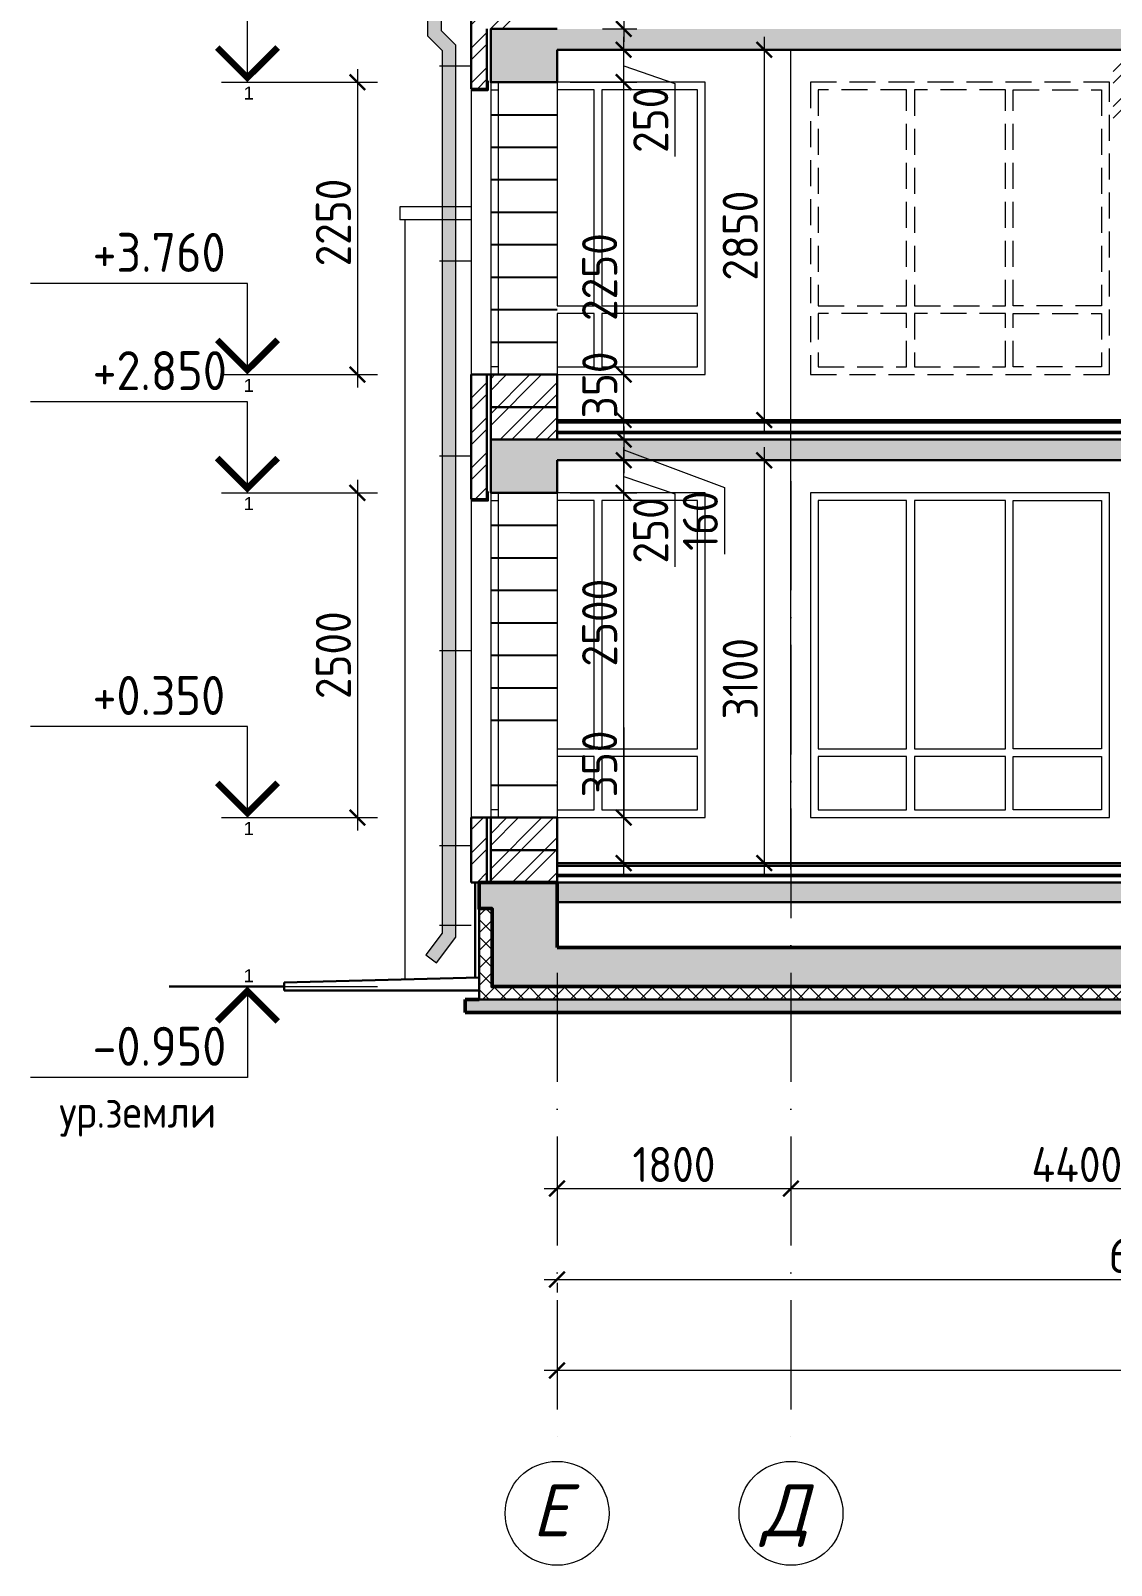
# Model space of a CAD drawing. Header units: millimetres. Extents: x 854812 to 1164625, y 589925 to 823301.
# Drawn here: x 883455 to 891770, y 751241 to 763052 of the extents above; entities that cross this region are included whole.
import ezdxf
from ezdxf.enums import TextEntityAlignment as Align

# ---------------------------------------------------------------- set-up
doc = ezdxf.new("R2010")
doc.units = ezdxf.units.MM
for name, pattern in [('1', [0]), ('ACAD_ISO10W100', [18, 12, -3, 0, -3]), ('JIS_08_15', [17.25, 15, -0.75, 0.75, -0.75]), ('НЕВИДИМАЯX2', [0.75, 0.5, -0.25])]:
    doc.linetypes.add(name, pattern=pattern)
doc.layers.get('Defpoints').update_dxf_attribs({"color": 40})
for name, color, linetype, lineweight in [('АР_Текст_отметки высот', 95, 'Continuous', 9), ('окна', 132, 'Continuous', 18), ('оси', 50, 'JIS_08_15', 9), ('перекрытия', 36, 'Continuous', 30), ('пол', 11, '1', 30), ('размеры', 215, 'Continuous', 13), ('стены', 172, 'Continuous', 30), ('текст', 7, 'Continuous', 13), ('ФАСАД', 7, 'Continuous', 13), ('фундаменты', 52, 'Continuous', 50), ('ШТРИХ', 142, 'Continuous', 13)]:
    doc.layers.add(name, color=color, linetype=linetype, lineweight=lineweight)
doc.styles.add('GOST 2.304', font='isocpeur.ttf', dxfattribs={"width": 0.9})
doc.styles.add('Isocpeur', font='isocpeui.ttf')
doc.styles.get("Standard").update_dxf_attribs({"font": 'arial.ttf'})
doc.dimstyles.new('1', dxfattribs={"dimscale": 100, "dimtxt": 2.7, "dimasz": 1.2, "dimexe": 1, "dimexo": 1, "dimgap": 0.5, "dimtad": 1, "dimdec": 0, "dimzin": 0, "dimdsep": 46, "dimtxsty": 'GOST 2.304', "dimblk": 'ARCHTICK', "dimcen": 0.09, "dimdle": 1, "dimclrd": 256, "dimclre": 256, "dimclrt": 7, "dimadec": 0, "dimazin": 0, "dimtfac": 1, "dimtdec": 0, "dimtmove": 1, "dimatfit": 3, "dimldrblk": 'ARCHTICK', "dimfxl": 100, "dimtolj": 1, "dimtzin": 0, "dimlwd": 5, "dimlwe": 5, "dimarcsym": 1})

# ---------------------------------------------------------------- blocks, each defined once
blk = doc.blocks.new('_ArchTick')
at = {"color": 0, "linetype": 'ByBlock', "const_width": 0.15}
blk.add_lwpolyline([(-0.5, -0.5), (0.5, 0.5)], dxfattribs=at)
blk = doc.blocks.new('*D363')
at = {"layer": 'Defpoints', "color": 0, "ltscale": 0.1}
for p in [(887505, 754229), (889305, 754229), (889305, 754141)]:
    blk.add_point(p, dxfattribs=at)
at = {"layer": 'размеры', "lineweight": 5, "ltscale": 0.1}
for p, q in [((887405, 754141), (889405, 754141)), ((887505, 754129), (887505, 754041)), ((889305, 754129), (889305, 754041))]:
    blk.add_line(p, q, dxfattribs=at)
at = {"layer": 'размеры', "lineweight": 5, "ltscale": 0.1, "xscale": 120, "yscale": 120, "zscale": 120, "rotation": 180}
blk.add_blockref('_ArchTick', (887505, 754141), dxfattribs=at)
at = {"layer": 'размеры', "lineweight": 5, "ltscale": 0.1, "xscale": 120, "yscale": 120, "zscale": 120}
blk.add_blockref('_ArchTick', (889305, 754141), dxfattribs=at)
at = {"layer": 'размеры', "color": 7, "ltscale": 0.1, "insert": (888405, 754326), "char_height": 270, "attachment_point": 5, "style": 'GOST 2.304'}
blk.add_mtext('\\A1;1800', dxfattribs=at)
blk = doc.blocks.new('*D364')
at = {"layer": 'Defpoints', "color": 0, "lineweight": 50, "ltscale": 0.1}
for p in [(889305, 754229), (893706, 754229), (893706, 754141)]:
    blk.add_point(p, dxfattribs=at)
at = {"layer": 'размеры', "lineweight": 5, "ltscale": 0.1}
for p, q in [((889205, 754141), (893806, 754141)), ((889305, 754129), (889305, 754041)), ((893706, 754129), (893706, 754041))]:
    blk.add_line(p, q, dxfattribs=at)
at = {"layer": 'размеры', "lineweight": 5, "ltscale": 0.1, "xscale": 120, "yscale": 120, "zscale": 120, "rotation": 180}
blk.add_blockref('_ArchTick', (889305, 754141), dxfattribs=at)
at = {"layer": 'размеры', "lineweight": 5, "ltscale": 0.1, "xscale": 120, "yscale": 120, "zscale": 120}
blk.add_blockref('_ArchTick', (893706, 754141), dxfattribs=at)
at = {"layer": 'размеры', "color": 7, "ltscale": 0.1, "insert": (891505, 754326), "char_height": 270, "attachment_point": 5, "style": 'GOST 2.304'}
blk.add_mtext('\\A1;4400', dxfattribs=at)
blk = doc.blocks.new('*D366')
at = {"layer": 'Defpoints', "color": 0, "lineweight": 50, "ltscale": 0.1}
for p in [(887505, 753515), (893706, 753515), (893706, 753441)]:
    blk.add_point(p, dxfattribs=at)
at = {"layer": 'размеры', "lineweight": 5, "ltscale": 0.1}
for p, q in [((887405, 753441), (893806, 753441)), ((887505, 753415), (887505, 753341)), ((893706, 753415), (893706, 753341))]:
    blk.add_line(p, q, dxfattribs=at)
at = {"layer": 'размеры', "lineweight": 5, "ltscale": 0.1, "xscale": 120, "yscale": 120, "zscale": 120, "rotation": 180}
blk.add_blockref('_ArchTick', (887505, 753441), dxfattribs=at)
at = {"layer": 'размеры', "lineweight": 5, "ltscale": 0.1, "xscale": 120, "yscale": 120, "zscale": 120}
blk.add_blockref('_ArchTick', (893706, 753441), dxfattribs=at)
at = {"layer": 'размеры', "color": 7, "ltscale": 0.1, "insert": (892089, 753626), "char_height": 270, "attachment_point": 5, "style": 'GOST 2.304'}
blk.add_mtext('\\A1;6200', dxfattribs=at)
blk = doc.blocks.new('*D367')
at = {"layer": 'Defpoints', "color": 0, "lineweight": 50, "ltscale": 0.1}
for p in [(887505, 752741), (887505, 752741), (902706, 752741)]:
    blk.add_point(p, dxfattribs=at)
at = {"layer": 'размеры', "lineweight": 5, "ltscale": 0.1}
blk.add_line((902806, 752741), (887405, 752741), dxfattribs=at)
at = {"layer": 'размеры', "lineweight": 5, "ltscale": 0.1, "xscale": 120, "yscale": 120, "zscale": 120, "rotation": 180}
blk.add_blockref('_ArchTick', (887505, 752741), dxfattribs=at)
at = {"layer": 'размеры', "lineweight": 5, "ltscale": 0.1, "xscale": 120, "yscale": 120, "zscale": 120}
blk.add_blockref('_ArchTick', (902706, 752741), dxfattribs=at)
at = {"layer": 'размеры', "color": 7, "ltscale": 0.1, "insert": (895105, 752926), "char_height": 270, "attachment_point": 5, "style": 'GOST 2.304'}
blk.add_mtext('\\A1;15200', dxfattribs=at)
blk = doc.blocks.new('*D378')
at = {"layer": 'Defpoints', "color": 0, "lineweight": 50, "ltscale": 0.1}
for p in [(887505, 756996, 0), (888018, 756996), (887677, 756646, 0)]:
    blk.add_point(p, dxfattribs=at)
at = {"layer": 'размеры', "lineweight": 5, "ltscale": 0.1}
for p, q in [((888018, 757690), (888018, 756996)), ((888018, 756546), (888018, 757096)), ((887605, 756996), (888118, 756996)), ((887777, 756646), (888118, 756646))]:
    blk.add_line(p, q, dxfattribs=at)
at = {"layer": 'размеры', "lineweight": 5, "ltscale": 0.1, "xscale": 120, "yscale": 120, "zscale": 120}
for p, rotation in [((888018, 756996), 90), ((888018, 756646), 270)]:
    blk.add_blockref('_ArchTick', p, dxfattribs=dict(at, rotation=rotation))
at = {"layer": 'размеры', "color": 7, "ltscale": 0.1, "insert": (887833, 757409), "char_height": 270, "attachment_point": 5, "rotation": 90, "style": 'GOST 2.304'}
blk.add_mtext('\\A1;350', dxfattribs=at)
blk = doc.blocks.new('*D371')
at = {"layer": 'Defpoints', "color": 0, "ltscale": 0.1}
for p in [(887505, 760406), (888018, 760406), (887505, 760056, 0)]:
    blk.add_point(p, dxfattribs=at)
at = {"layer": 'размеры', "lineweight": 5, "ltscale": 0.1}
for p, q in [((887605, 760406), (888118, 760406)), ((888018, 759956), (888018, 760506)), ((887605, 760056), (888118, 760056))]:
    blk.add_line(p, q, dxfattribs=at)
at = {"layer": 'размеры', "lineweight": 5, "ltscale": 0.1, "xscale": 120, "yscale": 120, "zscale": 120}
for p, rotation in [((888018, 760406), 90), ((888018, 760056), 270)]:
    blk.add_blockref('_ArchTick', p, dxfattribs=dict(at, rotation=rotation))
at = {"layer": 'размеры', "color": 7, "ltscale": 0.1, "insert": (887834, 760326), "char_height": 270, "attachment_point": 5, "rotation": 90, "style": 'GOST 2.304'}
blk.add_mtext('\\A1;350', dxfattribs=at)
blk = doc.blocks.new('*D372')
at = {"layer": 'Defpoints', "color": 0, "ltscale": 0.1}
for p in [(888829, 762906, 0), (888829, 760056, 0), (889100, 760056)]:
    blk.add_point(p, dxfattribs=at)
at = {"layer": 'размеры', "lineweight": 5, "ltscale": 0.1}
for p, q in [((889100, 763006), (889100, 759956)), ((888929, 762906), (889200, 762906)), ((888929, 760056), (889200, 760056))]:
    blk.add_line(p, q, dxfattribs=at)
at = {"layer": 'размеры', "lineweight": 5, "ltscale": 0.1, "xscale": 120, "yscale": 120, "zscale": 120}
for p, rotation in [((889100, 762906), 90), ((889100, 760056), 270)]:
    blk.add_blockref('_ArchTick', p, dxfattribs=dict(at, rotation=rotation))
at = {"layer": 'размеры', "color": 7, "ltscale": 0.1, "insert": (888915, 761475), "char_height": 270, "attachment_point": 5, "rotation": 90, "style": 'GOST 2.304'}
blk.add_mtext('\\A1;2850', dxfattribs=at)
blk = doc.blocks.new('*D373')
at = {"layer": 'Defpoints', "color": 0, "lineweight": 50, "ltscale": 0.1}
for p in [(888829, 759746, 0), (888829, 756646, 0), (889100, 756646)]:
    blk.add_point(p, dxfattribs=at)
at = {"layer": 'размеры', "lineweight": 5, "ltscale": 0.1}
for p, q in [((889100, 759846), (889100, 756546)), ((888929, 759746), (889200, 759746)), ((888929, 756646), (889200, 756646))]:
    blk.add_line(p, q, dxfattribs=at)
at = {"layer": 'размеры', "lineweight": 5, "ltscale": 0.1, "xscale": 120, "yscale": 120, "zscale": 120}
for p, rotation in [((889100, 759746), 90), ((889100, 756646), 270)]:
    blk.add_blockref('_ArchTick', p, dxfattribs=dict(at, rotation=rotation))
at = {"layer": 'размеры', "color": 7, "ltscale": 0.1, "insert": (888915, 758065), "char_height": 270, "attachment_point": 5, "rotation": 90, "style": 'GOST 2.304'}
blk.add_mtext('\\A1;3100', dxfattribs=at)
blk = doc.blocks.new('*D374')
at = {"layer": 'Defpoints', "color": 0, "ltscale": 0.1}
for p in [(887505, 759496), (888018, 759496), (887505, 756996, 0)]:
    blk.add_point(p, dxfattribs=at)
at = {"layer": 'размеры', "lineweight": 5, "ltscale": 0.1}
for p, q in [((888018, 756896), (888018, 759596)), ((887605, 759496), (888118, 759496)), ((887605, 756996), (888118, 756996))]:
    blk.add_line(p, q, dxfattribs=at)
at = {"layer": 'размеры', "lineweight": 5, "ltscale": 0.1, "xscale": 120, "yscale": 120, "zscale": 120}
for p, rotation in [((888018, 759496), 90), ((888018, 756996), 270)]:
    blk.add_blockref('_ArchTick', p, dxfattribs=dict(at, rotation=rotation))
at = {"layer": 'размеры', "color": 7, "ltscale": 0.1, "insert": (887833, 758496), "char_height": 270, "attachment_point": 5, "rotation": 90, "style": 'GOST 2.304'}
blk.add_mtext('\\A1;2500', dxfattribs=at)
blk = doc.blocks.new('*D379')
at = {"layer": 'Defpoints', "color": 0, "ltscale": 0.1}
for p in [(887505, 759746, 0), (888018, 759746), (887505, 759496)]:
    blk.add_point(p, dxfattribs=at)
at = {"layer": 'размеры', "lineweight": 5, "ltscale": 0.1}
for p, q in [((888018, 759396), (888018, 759846)), ((887605, 759746), (888118, 759746)), ((888018, 759621), (888411, 759487)), ((887605, 759496), (888118, 759496)), ((888411, 759487), (888411, 758925))]:
    blk.add_line(p, q, dxfattribs=at)
at = {"layer": 'размеры', "lineweight": 5, "ltscale": 0.1, "xscale": 120, "yscale": 120, "zscale": 120}
for p, rotation in [((888018, 759746), 90), ((888018, 759496), 270)]:
    blk.add_blockref('_ArchTick', p, dxfattribs=dict(at, rotation=rotation))
at = {"layer": 'размеры', "color": 7, "ltscale": 0.1, "insert": (888226, 759206), "char_height": 270, "attachment_point": 5, "rotation": 90, "style": 'GOST 2.304'}
blk.add_mtext('\\A1;250', dxfattribs=at)
blk = doc.blocks.new('*D375')
at = {"layer": 'Defpoints', "color": 0, "ltscale": 0.1}
for p in [(887505, 762656), (888018, 762656), (887505, 760406)]:
    blk.add_point(p, dxfattribs=at)
at = {"layer": 'размеры', "lineweight": 5, "ltscale": 0.1}
for p, q in [((887605, 762656), (888118, 762656)), ((888018, 760306), (888018, 762756)), ((887605, 760406), (888118, 760406))]:
    blk.add_line(p, q, dxfattribs=at)
at = {"layer": 'размеры', "lineweight": 5, "ltscale": 0.1, "xscale": 120, "yscale": 120, "zscale": 120}
for p, rotation in [((888018, 762656), 90), ((888018, 760406), 270)]:
    blk.add_blockref('_ArchTick', p, dxfattribs=dict(at, rotation=rotation))
at = {"layer": 'размеры', "color": 7, "ltscale": 0.1, "insert": (887833, 761156), "char_height": 270, "attachment_point": 5, "rotation": 90, "style": 'GOST 2.304'}
blk.add_mtext('\\A1;2250', dxfattribs=at)
blk = doc.blocks.new('*D376')
at = {"layer": 'Defpoints', "color": 0, "ltscale": 0.1}
for p in [(887505, 762906, 0), (888018, 762906), (887505, 762656)]:
    blk.add_point(p, dxfattribs=at)
at = {"layer": 'размеры', "lineweight": 5, "ltscale": 0.1}
for p, q in [((888018, 762556), (888018, 763006)), ((887605, 762906), (888118, 762906)), ((888018, 762781), (888411, 762647)), ((887605, 762656), (888118, 762656)), ((888411, 762647), (888411, 762085))]:
    blk.add_line(p, q, dxfattribs=at)
at = {"layer": 'размеры', "lineweight": 5, "ltscale": 0.1, "xscale": 120, "yscale": 120, "zscale": 120}
for p, rotation in [((888018, 762906), 90), ((888018, 762656), 270)]:
    blk.add_blockref('_ArchTick', p, dxfattribs=dict(at, rotation=rotation))
at = {"layer": 'размеры', "color": 7, "ltscale": 0.1, "insert": (888226, 762366), "char_height": 270, "attachment_point": 5, "rotation": 90, "style": 'GOST 2.304'}
blk.add_mtext('\\A1;250', dxfattribs=at)
blk = doc.blocks.new('*U353')
at = {"color": 7, "linetype": 'Continuous', "lineweight": 15}
for p, q in [((-12, 0), (-10, 0)), ((-10, 0), (-10, -7)), ((-10, 0), (0, 0)), ((-10, -7), (-26.68, -7))]:
    blk.add_line(p, q, dxfattribs=at)
at = {"color": 7, "linetype": 'Continuous', "lineweight": 15, "const_width": 0.5}
blk.add_lwpolyline([(-7.67, -2.68), (-10, -0.35), (-12.32, -2.68)], dxfattribs=at)
at = {"color": 7, "linetype": 'Continuous', "lineweight": 15, "style": 'GOST 2.304', "width": 0.9, "flags": 8}
blk.add_attdef('+OTM', text='', height=3, rotation=360, dxfattribs=at).set_placement((-20.16, -7), align=Align.BOTTOM_LEFT)
at = {"color": 7, "linetype": 'Continuous', "lineweight": 15, "flags": 8}
blk.add_attdef('YRZ', text='', height=3, rotation=360, dxfattribs=at).set_placement((-21.03, -11.62), align=Align.BOTTOM_LEFT)
at = {"layer": 'Defpoints', "color": 5, "linetype": 'Continuous', "flags": 8}
blk.add_attdef('M', text='', height=1, rotation=360, dxfattribs=at).set_placement((-9.9, 1.33), align=Align.TOP_CENTER)
blk = doc.blocks.new('*U354')
at = {"color": 7, "linetype": 'Continuous', "lineweight": 15}
for p, q in [((-10, 7), (-26.68, 7)), ((-10, 0), (-10, 7)), ((-12, 0), (-10, 0)), ((-10, 0), (0, 0))]:
    blk.add_line(p, q, dxfattribs=at)
at = {"color": 7, "linetype": 'Continuous', "lineweight": 15, "const_width": 0.5}
blk.add_lwpolyline([(-7.67, 2.67), (-10, 0.35), (-12.32, 2.67)], dxfattribs=at)
at = {"color": 7, "linetype": 'Continuous', "lineweight": 15, "style": 'GOST 2.304', "width": 0.9, "flags": 8}
blk.add_attdef('+OTM', text='', height=3, rotation=360, dxfattribs=at).set_placement((-20.16, 7), align=Align.BOTTOM_LEFT)
at = {"layer": 'Defpoints', "color": 5, "linetype": 'Continuous', "flags": 8}
blk.add_attdef('M', text='', height=1, dxfattribs=at).set_placement((-9.9, -0.33), align=Align.TOP_CENTER)
blk = doc.blocks.new('*D377')
at = {"layer": 'Defpoints', "color": 0, "ltscale": 0.1}
for p in [(887754, 764066, 0), (887754, 763066, 0), (888018, 763066)]:
    blk.add_point(p, dxfattribs=at)
at = {"layer": 'размеры', "lineweight": 5, "ltscale": 0.1}
for p, q in [((887854, 764066), (888118, 764066)), ((888018, 764166), (888018, 762966)), ((887854, 763066), (888118, 763066))]:
    blk.add_line(p, q, dxfattribs=at)
at = {"layer": 'размеры', "lineweight": 5, "ltscale": 0.1, "xscale": 120, "yscale": 120, "zscale": 120}
for p, rotation in [((888018, 764066), 90), ((888018, 763066), 270)]:
    blk.add_blockref('_ArchTick', p, dxfattribs=dict(at, rotation=rotation))
at = {"layer": 'размеры', "color": 7, "ltscale": 0.1, "insert": (887833, 763625), "char_height": 270, "attachment_point": 5, "rotation": 90, "style": 'GOST 2.304'}
blk.add_mtext('\\A1;1000', dxfattribs=at)
blk = doc.blocks.new('*D396')
at = {"layer": 'Defpoints', "color": 0, "ltscale": 0.1}
for p in [(887914, 759906, 0), (887914, 759746, 0), (888018, 759746)]:
    blk.add_point(p, dxfattribs=at)
at = {"layer": 'размеры', "lineweight": 5, "ltscale": 0.1}
for p, q in [((888018, 760006), (888018, 759646)), ((888014, 759906), (888118, 759906)), ((888018, 759826), (888793, 759537)), ((888014, 759746), (888118, 759746)), ((888793, 759537), (888793, 759024))]:
    blk.add_line(p, q, dxfattribs=at)
at = {"layer": 'размеры', "lineweight": 5, "ltscale": 0.1, "xscale": 120, "yscale": 120, "zscale": 120}
for p, rotation in [((888018, 759906), 90), ((888018, 759746), 270)]:
    blk.add_blockref('_ArchTick', p, dxfattribs=dict(at, rotation=rotation))
at = {"layer": 'размеры', "color": 7, "ltscale": 0.1, "insert": (888608, 759281), "char_height": 270, "attachment_point": 5, "rotation": 90, "style": 'GOST 2.304'}
blk.add_mtext('\\A1;160', dxfattribs=at)
blk = doc.blocks.new('вв11')
at = {"layer": 'ШТРИХ', "ltscale": 0.1, "true_color": 0xffffff}
h = blk.add_hatch(color=7, dxfattribs=at)
h.paths.add_polyline_path([(875716, 756106), (875716, 756167), (875611, 756167), (875611, 756075), (875760, 755879), (875843, 755940)])
h.paths.add_polyline_path([(875716, 756781), (875611, 756781), (875611, 756167), (875716, 756167)])
h.paths.add_polyline_path([(875716, 758281), (875611, 758281), (875611, 756781), (875716, 756781)])
h.paths.add_polyline_path([(875716, 761281), (875611, 761281), (875611, 759781), (875716, 759781)])
h.paths.add_polyline_path([(875716, 759781), (875611, 759781), (875611, 758281), (875716, 758281)])
h.paths.add_polyline_path([(875716, 762781), (875611, 762781), (875611, 761281), (875716, 761281)])
h.paths.add_polyline_path([(875828, 763135), (875722, 763135), (875722, 763052), (875611, 762940), (875611, 762781), (875716, 762781), (875716, 762901), (875828, 763012)])
h.paths.add_polyline_path([(875858, 763165), (875692, 763165), (875722, 763135), (875828, 763135)])
h.paths.add_polyline_path([(875858, 763228), (875692, 763228), (875692, 763165), (875858, 763165)])
at = {"layer": 'ФАСАД', "color": 7}
for p, q in [((875828, 763135, 0), (875858, 763165, 0)), ((875736, 762781, 0), (875492, 762781, 0)), ((875736, 761281, 0), (875492, 761281, 0)), ((875736, 759781, 0), (875492, 759781, 0)), ((875736, 758281, 0), (875492, 758281, 0)), ((875736, 756781, 0), (875492, 756781, 0)), ((875736, 756167, 0), (875492, 756167, 0))]:
    blk.add_line(p, q, dxfattribs=at)
at = {"layer": 'ФАСАД', "color": 7, "elevation": 0}
for points in [[(875611, 762940), (875722, 763052), (875722, 763135)], [(875692, 763165), (875858, 763165), (875858, 763228), (875692, 763228), (875692, 763165), (875722, 763135), (875828, 763135), (875828, 763012), (875716, 762901)]]:
    blk.add_lwpolyline(points, dxfattribs=at)
at = {"layer": 'ФАСАД', "color": 7, "ltscale": 0.4, "elevation": 0}
blk.add_lwpolyline([(875716, 762901), (875716, 756106), (875843, 755940), (875760, 755879), (875611, 756075), (875611, 762940)], dxfattribs=at)
blk = doc.blocks.new('*D1062')
at = {"layer": 'Defpoints', "color": 0, "lineweight": 50, "ltscale": 0.1}
for p in [(885878, 762656), (885878, 760406), (885969, 760406)]:
    blk.add_point(p, dxfattribs=at)
at = {"layer": 'размеры', "lineweight": 5, "ltscale": 0.1}
for p, q in [((885969, 762756), (885969, 760306)), ((885978, 762656), (886069, 762656)), ((885978, 760406), (886069, 760406))]:
    blk.add_line(p, q, dxfattribs=at)
at = {"layer": 'размеры', "lineweight": 5, "ltscale": 0.1, "xscale": 120, "yscale": 120, "zscale": 120}
for p, rotation in [((885969, 762656), 90), ((885969, 760406), 270)]:
    blk.add_blockref('_ArchTick', p, dxfattribs=dict(at, rotation=rotation))
at = {"layer": 'размеры', "color": 7, "ltscale": 0.1, "insert": (885784, 761576), "char_height": 270, "attachment_point": 5, "rotation": 90, "style": 'GOST 2.304'}
blk.add_mtext('\\A1;2250', dxfattribs=at)
blk = doc.blocks.new('*D1063')
at = {"layer": 'Defpoints', "color": 0, "lineweight": 50, "ltscale": 0.1}
for p in [(885878, 759496), (885878, 756996, 0), (885969, 756996)]:
    blk.add_point(p, dxfattribs=at)
at = {"layer": 'размеры', "lineweight": 5, "ltscale": 0.1}
for p, q in [((885969, 759596), (885969, 756896)), ((885978, 759496), (886069, 759496)), ((885978, 756996), (886069, 756996))]:
    blk.add_line(p, q, dxfattribs=at)
at = {"layer": 'размеры', "lineweight": 5, "ltscale": 0.1, "xscale": 120, "yscale": 120, "zscale": 120}
for p, rotation in [((885969, 759496), 90), ((885969, 756996), 270)]:
    blk.add_blockref('_ArchTick', p, dxfattribs=dict(at, rotation=rotation))
at = {"layer": 'размеры', "color": 7, "ltscale": 0.1, "insert": (885784, 758246), "char_height": 270, "attachment_point": 5, "rotation": 90, "style": 'GOST 2.304'}
blk.add_mtext('\\A1;2500', dxfattribs=at)

msp = doc.modelspace()

# ---------------------------------------------------------------- hatches: boundary and pattern name
at = {"layer": 'ШТРИХ', "ltscale": 0.1}
h = msp.add_hatch(dxfattribs=at)
h.set_pattern_fill('ANSI32', color=256, scale=20, style=0)
h.paths.add_polyline_path([(886965.6, 760406), (886845.6, 760406), (886845.6, 759446), (886965.6, 759446)])
h.paths.add_polyline_path([(886965.6, 756996), (886845.6, 756996), (886845.6, 756496), (886905.3, 756496), (886965.6, 756496)])
h.paths.add_polyline_path([(891905.3, 762906), (891785.3, 762906), (891785.3, 762296), (891905.3, 762296)])
h.paths.add_polyline_path([(897305.6, 763466), (896925.6, 763466), (896925.6, 763066), (897305.6, 763066)])
h.paths.add_polyline_path([(896895.6, 763466), (896775.6, 763466), (896775.6, 763066), (896895.6, 763066)])
h.paths.add_polyline_path([(897155.6, 766676), (896735.8, 766676), (896735.8, 766576), (896775.6, 766576), (896775.6, 765566), (896895.6, 765566), (896895.6, 765976), (897155.6, 765976)])
h.paths.add_polyline_path([(896895.6, 765566), (896775.6, 765566), (896775.6, 765516), (896895.6, 765516)])
h.paths.add_polyline_path([(903365.3, 766576), (903405.1, 766576), (903405.1, 766676), (902985.3, 766676), (902985.3, 765976), (903245.3, 765976), (903245.3, 762606), (903365.3, 762606), (903365.3, 763106), (903425.3, 763106), (903425.3, 763306), (903365.3, 763306)])
h.paths.add_polyline_path([(903215.3, 765566), (902705.6, 765566), (902705.6, 765316), (903215.3, 765316)])
h.paths.add_polyline_path([(903215.3, 765316), (902705.6, 765316), (902705.6, 765066), (903215.3, 765066)])
h.paths.add_polyline_path([(903215.3, 765066), (902705.6, 765066), (902705.6, 764816), (903215.3, 764816)])
h.paths.add_polyline_path([(903215.3, 764816), (902705.6, 764816), (902705.6, 764566), (903215.3, 764566)])
h.paths.add_polyline_path([(903215.3, 764566), (902705.6, 764566), (902705.6, 764316), (903215.3, 764316)])
h.paths.add_polyline_path([(903215.3, 764316), (902705.6, 764316), (902705.6, 764066), (903215.3, 764066)])
h.paths.add_polyline_path([(903215.3, 764066), (902705.6, 764066), (902705.6, 763816), (903215.3, 763816)])
h.paths.add_polyline_path([(903215.3, 763816), (902705.6, 763816), (902705.6, 763566), (903215.3, 763566)])
h.paths.add_polyline_path([(903215.3, 763566), (902705.6, 763566), (902705.6, 763316), (903215.3, 763316)])
h.paths.add_polyline_path([(903215.3, 763316), (902705.6, 763316), (902705.6, 763066), (903215.3, 763066)])
h.paths.add_polyline_path([(903215.3, 756996), (902705.6, 756996), (902705.6, 756746), (903215.3, 756746)])
h.paths.add_polyline_path([(903215.3, 756746), (902705.6, 756746), (902705.6, 756496), (903215.3, 756496)])
h.paths.add_polyline_path([(903365.3, 756996), (903245.3, 756996), (903245.3, 756496), (903305.6, 756496), (903365.3, 756496)])
h.paths.add_polyline_path([(887505.3, 756996), (886995.6, 756996), (886995.6, 756746), (887505.3, 756746)])
h.paths.add_polyline_path([(887505.3, 756746), (886995.6, 756746), (886995.6, 756496), (887505.3, 756496)])
h.paths.add_polyline_path([(887505.3, 760406), (886995.6, 760406), (886995.6, 760156), (887505.3, 760156)])
h.paths.add_polyline_path([(887505.3, 760156), (886995.6, 760156), (886995.6, 759906), (887505.3, 759906)])
h.paths.add_polyline_path([(886845.6, 763426), (887225.6, 763426), (887225.6, 764066), (886805.8, 764066), (886805.8, 763966), (886845.6, 763966)])
h.paths.add_polyline_path([(887225.6, 763236), (886845.6, 763230.6), (886845.6, 762606), (886965.6, 762606), (886965.6, 763066), (887225.6, 763066)])
h = msp.add_hatch(dxfattribs=at)
h.set_pattern_fill('ANSI35', color=256, scale=15, style=0)
h.paths.add_polyline_path([(897305.6, 762906), (899221.9, 762906), (899405.6, 762906), (899405.6, 763034.2), (899105.6, 763034.2), (899105.6, 763054.2), (899105.6, 763066), (886995.6, 763066), (886995.6, 762656), (887505.3, 762656), (887505.3, 762906), (896925.6, 762906), (896925.6, 762656), (897305.6, 762656)])
h.paths.add_polyline_path([(899705.6, 762872.5), (899405.6, 762872.5), (899405.6, 762892.5), (899405.6, 762906), (899221.9, 762906), (901505.6, 761675.4), (901505.6, 761741), (901505.6, 761761), (901505.6, 761902.6), (901205.6, 761902.6), (901205.6, 761922.6), (901205.6, 762064.3), (900905.6, 762064.3), (900905.6, 762084.3), (900905.6, 762225.9), (900605.6, 762225.9), (900605.6, 762245.9), (900605.6, 762387.6), (900305.6, 762387.6), (900305.6, 762407.6), (900305.6, 762549.2), (900005.6, 762549.2), (900005.6, 762569.2), (900005.6, 762710.9), (899705.6, 762710.9), (899705.6, 762730.9)])
h.paths.add_polyline_path([(902705.6, 761741), (901525.6, 761741), (901525.6, 761541), (902705.6, 761541)])
h.paths.add_polyline_path([(898805.6, 759881), (898505.6, 759881), (898505.6, 759906), (889305.3, 759906), (889305.3, 759746), (896925.6, 759746), (896925.6, 759496), (897305.6, 759496), (897305.6, 759746), (898534.4, 759746), (899105.6, 759450.9), (899105.6, 759586.4), (899105.6, 759726), (898805.6, 759726), (898805.6, 759746)])
h.paths.add_polyline_path([(899405.6, 759571), (899105.6, 759571), (899105.6, 759450.9), (900905.6, 758520.9), (900905.6, 758796), (900605.6, 758796), (900605.6, 758816), (900605.6, 758951), (900305.6, 758951), (900305.6, 758971), (900305.6, 759106), (900005.6, 759106), (900005.6, 759126), (900005.6, 759261), (899705.6, 759261), (899705.6, 759281), (899705.6, 759416), (899405.6, 759416), (899405.6, 759436)])
h.paths.add_polyline_path([(901205.6, 758641), (900905.6, 758641), (900905.6, 758520.9), (901525.6, 758200.5), (901525.6, 758131), (902705.6, 758131), (902705.6, 758331), (901525.6, 758331), (901505.6, 758331), (901505.6, 758351), (901505.6, 758486), (901205.6, 758486), (901205.6, 758506)])
h.paths.add_polyline_path([(889305.3, 759906), (887505.3, 759906), (886995.6, 759906), (886995.6, 759496), (887505.3, 759496), (887505.3, 759746), (889305.3, 759746)])
h.paths.add_polyline_path([(893845.4, 759753.8), (893973.3, 759753.8), (893973.3, 759904.4), (893845.4, 759904.4)], flags=24)
h = msp.add_hatch(dxfattribs=at)
h.set_pattern_fill('ANSI35', color=256, scale=15, style=0)
h.paths.add_polyline_path([(887505.3, 756496), (886965.6, 756496), (886965.6, 756496), (886905.3, 756496), (886905.3, 756296), (887005.3, 756296), (887005.3, 755696), (887505.3, 755696)])
h.paths.add_polyline_path([(889305.6, 755996), (887505.3, 755996), (887505.3, 755696), (889305.6, 755696)])
h.paths.add_polyline_path([(893705.3, 755996), (889305.6, 755996), (889305.6, 755696), (893705.3, 755696)])
h.paths.add_polyline_path([(899105.6, 755996), (894085.3, 755996), (894085.3, 756496), (893705.3, 756496), (893705.3, 755996), (893705.3, 755696), (899105.6, 755696)])
h.paths.add_polyline_path([(893705.3, 756496), (889305.6, 756496), (889305.6, 756346), (893705.3, 756346)])
h.paths.add_polyline_path([(889305.6, 756496), (887505.3, 756496), (887505.3, 756346), (889305.6, 756346)])
h.paths.add_polyline_path([(899105.6, 756496), (894085.3, 756496), (894085.3, 756346), (899105.6, 756346)])
h.paths.add_polyline_path([(900905.6, 755996), (899105.6, 755996), (899105.6, 755696), (900905.6, 755696)])
h.paths.add_polyline_path([(902705.6, 755996), (900905.6, 755996), (900905.6, 755696), (902705.6, 755696)])
h.paths.add_polyline_path([(903205.6, 756296), (903305.6, 756296), (903305.6, 756496), (903245.3, 756496), (902705.6, 756496), (902705.6, 755996), (902705.6, 755696), (903205.6, 755696)])
h.paths.add_polyline_path([(902705.6, 756496), (900905.6, 756496), (900905.6, 756346), (902705.6, 756346)])
h.paths.add_polyline_path([(900905.6, 756496), (899105.6, 756496), (899105.6, 756346), (900905.6, 756346)])
h.paths.add_polyline_path([(903413.5, 755596), (903305.6, 755596), (902705.6, 755596), (902705.6, 755496), (903413.5, 755496)])
h.paths.add_polyline_path([(902705.6, 755596), (900905.6, 755596), (900905.6, 755496), (902705.6, 755496)])
h.paths.add_polyline_path([(900905.6, 755596), (899105.6, 755596), (899105.6, 755496), (900905.6, 755496)])
h.paths.add_polyline_path([(887505.3, 755596), (886905.3, 755596), (886797.3, 755596), (886797.3, 755496), (887505.3, 755496)])
h.paths.add_polyline_path([(889305.6, 755596), (887505.3, 755596), (887505.3, 755496), (889305.6, 755496)])
h.paths.add_polyline_path([(893705.3, 755596), (889305.6, 755596), (889305.6, 755496), (893705.3, 755496)])
h.paths.add_polyline_path([(899105.6, 755596), (893705.3, 755596), (893705.3, 755496), (899105.6, 755496)])
h = msp.add_hatch(dxfattribs=at)
h.set_pattern_fill('ANSI37', color=256, scale=30, style=0)
h.paths.add_polyline_path([(887005.3, 756296), (886905.3, 756296), (886905.3, 755596), (887505.3, 755596), (887505.3, 755696), (887005.3, 755696)])
h.paths.add_polyline_path([(889305.6, 755696), (887505.3, 755696), (887505.3, 755596), (889305.6, 755596)])
h.paths.add_polyline_path([(893705.3, 755696), (889305.6, 755696), (889305.6, 755596), (893705.3, 755596)])
h.paths.add_polyline_path([(899105.6, 755696), (893705.3, 755696), (893705.3, 755596), (899105.6, 755596)])
h.paths.add_polyline_path([(900905.6, 755696), (899105.6, 755696), (899105.6, 755596), (900905.6, 755596)])
h.paths.add_polyline_path([(902705.6, 755696), (900905.6, 755696), (900905.6, 755596), (902705.6, 755596)])
h.paths.add_polyline_path([(903305.6, 756296), (903205.6, 756296), (903205.6, 755696), (902705.6, 755696), (902705.6, 755596), (903305.6, 755596)])

# ---------------------------------------------------------------- linework, layer by layer
at = {"layer": 'Defpoints', "ltscale": 0.1}
for p, q in [((886995.6, 762656, 0), (887505.3, 762656, 0)), ((886995.6, 762656, 0), (887505.3, 762656, 0)), ((886995.6, 762406, 0), (887505.3, 762406, 0)), ((886995.6, 762156, 0), (887505.3, 762156, 0)), ((886995.6, 761906, 0), (887505.3, 761906, 0)), ((886995.6, 761656, 0), (887505.3, 761656, 0)), ((886995.6, 761406, 0), (887505.3, 761406, 0)), ((886995.6, 761156, 0), (887505.3, 761156, 0)), ((886995.6, 760906, 0), (887505.3, 760906, 0)), ((886995.6, 760656, 0), (887505.3, 760656, 0)), ((886995.6, 759496, 0), (887505.3, 759496, 0)), ((886995.6, 759246, 0), (887505.3, 759246, 0)), ((886995.6, 758996, 0), (887505.3, 758996, 0)), ((886995.6, 758746, 0), (887505.3, 758746, 0)), ((886995.6, 758496, 0), (887505.3, 758496, 0)), ((886995.6, 758246, 0), (887505.3, 758246, 0)), ((886995.6, 757996, 0), (887505.3, 757996, 0)), ((886995.6, 757746, 0), (887505.3, 757746, 0)), ((886995.6, 757246, 0), (887505.3, 757246, 0))]:
    msp.add_line(p, q, dxfattribs=at)
at = {"layer": 'окна', "ltscale": 0.1}
for p, q in [((887505.3, 762656, 0), (887505.3, 760936, 0)), ((886845.3, 762606, 0), (886845.3, 760406, 0)), ((887505.3, 760876, 0), (887505.3, 760406, 0)), ((886845.3, 759496, 0), (886845.3, 756996, 0)), ((887505.3, 759496, 0), (887505.3, 756996, 0))]:
    msp.add_line(p, q, dxfattribs=at)
at = {"layer": 'окна', "ltscale": 0.1, "elevation": 0}
for points in [[(887055.6, 760406), (887055.6, 762656), (886995.6, 762656), (886995.6, 760406)], [(887055.6, 762596), (887055.6, 762656), (886995.6, 762656), (886995.6, 762596)], [(887790.3, 760936), (887790.3, 762596), (887505.3, 762596), (887505.3, 760936)], [(888585.3, 760936), (888585.3, 762596), (887850.3, 762596), (887850.3, 760936)], [(887505.3, 760876), (887505.3, 760466), (887790.3, 760466), (887790.3, 760876)], [(887850.3, 760876), (887850.3, 760466), (888585.3, 760466), (888585.3, 760876)], [(887055.6, 760406), (887055.6, 760466), (886995.6, 760466), (886995.6, 760406)], [(887055.6, 756996), (887055.6, 759496), (886995.6, 759496), (886995.6, 756996)], [(887055.6, 759436), (887055.6, 759496), (886995.6, 759496), (886995.6, 759436)], [(889455.3, 756996), (891755.6, 756996), (891755.6, 759496), (889455.3, 759496)], [(887790.3, 757526), (887790.3, 759436), (887505.3, 759436), (887505.3, 757526)], [(888585.3, 757526), (888585.3, 759436), (887850.3, 759436), (887850.3, 757526)], [(890195.3, 757526), (890195.3, 759436), (889515.3, 759436), (889515.3, 757526)], [(890955.6, 757526), (890955.6, 759436), (890255.3, 759436), (890255.3, 757526)], [(891015.6, 757526), (891015.6, 759436), (891695.6, 759436), (891695.6, 757526)], [(887505.3, 757466), (887505.3, 757056), (887790.3, 757056), (887790.3, 757466)], [(887850.3, 757466), (887850.3, 757056), (888585.3, 757056), (888585.3, 757466)], [(889515.3, 757466), (889515.3, 757056), (890195.3, 757056), (890195.3, 757466)], [(890255.3, 757466), (890255.3, 757056), (890955.6, 757056), (890955.6, 757466)], [(891695.6, 757466), (891695.6, 757056), (891015.6, 757056), (891015.6, 757466)], [(887055.6, 756996), (887055.6, 757056), (886995.6, 757056), (886995.6, 756996)]]:
    msp.add_lwpolyline(points, close=True, dxfattribs=at)
for points in [[(887505.3, 760406), (888645.3, 760406), (888645.3, 762656), (887505.3, 762656)], [(887505.3, 756996), (888645.3, 756996), (888645.3, 759496), (887505.3, 759496)], [(890955.6, 759436), (890255.3, 759436)], [(890255.3, 757056), (890955.6, 757056)]]:
    msp.add_lwpolyline(points, dxfattribs=at)
at = {"layer": 'окна', "linetype": 'НЕВИДИМАЯX2', "ltscale": 400, "elevation": 0}
for points in [[(889455.3, 760406), (891755.6, 760406), (891755.6, 762656), (889455.3, 762656)], [(890195.3, 760936), (890195.3, 762596), (889515.3, 762596), (889515.3, 760936)], [(890955.6, 760936), (890955.6, 762596), (890255.3, 762596), (890255.3, 760936)], [(891015.6, 760936), (891015.6, 762596), (891695.6, 762596), (891695.6, 760936)], [(889515.3, 760876), (889515.3, 760466), (890195.3, 760466), (890195.3, 760876)], [(890255.3, 760876), (890255.3, 760466), (890955.6, 760466), (890955.6, 760876)], [(891695.6, 760876), (891695.6, 760466), (891015.6, 760466), (891015.6, 760876)]]:
    msp.add_lwpolyline(points, close=True, dxfattribs=at)
msp.add_lwpolyline([(890255.3, 760466), (890955.6, 760466)], dxfattribs=at)
at = {"layer": 'оси', "color": 7, "linetype": 'ACAD_ISO10W100', "ltscale": 70}
for p, q in [((889305.3, 759586.4, 0), (889305.3, 756596, 0)), ((887505.3, 758321.9, 0), (887505.3, 752041.3, 0)), ((889305.6, 758321.9, 0), (889305.6, 752041.3, 0))]:
    msp.add_line(p, q, dxfattribs=at)
at = {"layer": 'перекрытия', "ltscale": 50}
for p, q in [((887505.3, 756496, 0), (902705.6, 756496, 0)), ((887505.3, 756346, 0), (893705.3, 756346, 0))]:
    msp.add_line(p, q, dxfattribs=at)
at = {"layer": 'перекрытия', "ltscale": 50, "elevation": 0}
for points in [[(886875.3, 756496), (886875.3, 755765.2)], [(886905.3, 756296), (886905.3, 756296), (886905.3, 755596), (903305.6, 755596)]]:
    msp.add_lwpolyline(points, dxfattribs=at)
at = {"layer": 'пол', "ltscale": 0.1}
for p, q in [((887505.3, 760056, 0), (898505.6, 760056, 0)), ((887505.3, 760036, 0), (898505.6, 760036, 0)), ((887505.3, 759966, 0), (898505.6, 759966, 0)), ((887505.3, 759956, 0), (898505.6, 759956, 0)), ((887505.3, 756646, 0), (902705.6, 756646, 0)), ((887505.3, 756626, 0), (902705.6, 756626, 0)), ((887505.3, 756556, 0), (902705.6, 756556, 0)), ((887505.3, 756546, 0), (902705.6, 756546, 0))]:
    msp.add_line(p, q, dxfattribs=at)
at = {"layer": 'стены', "ltscale": 0.1}
for p, q in [((886845.6, 762606, 0), (886845.6, 763230.6, 0)), ((886965.6, 762606, 0), (886965.6, 763066, 0)), ((887505.3, 762906, 0), (896925.6, 762906, 0)), ((886845.6, 762606, 0), (886965.6, 762606, 0)), ((886845.6, 759446, 0), (886845.6, 760406, 0)), ((887505.3, 760406, 0), (886845.6, 760406, 0)), ((886965.6, 759446, 0), (886965.6, 760406, 0)), ((886995.6, 760406, 0), (887505.3, 760406, 0)), ((886995.6, 760406, 0), (887505.3, 760406, 0)), ((886995.6, 759906, 0), (886995.6, 760406, 0)), ((887505.3, 760406, 0), (887505.3, 759906, 0)), ((886995.6, 760156, 0), (887505.3, 760156, 0)), ((887505.3, 759906, 0), (898505.6, 759906, 0)), ((887505.3, 759746, 0), (896925.6, 759746, 0)), ((886845.6, 759446, 0), (886965.6, 759446, 0)), ((887505.3, 756996, 0), (886845.6, 756996, 0)), ((886845.6, 756496, 0), (886845.6, 756996, 0)), ((886965.6, 756496, 0), (886965.6, 756996, 0)), ((886995.6, 756496, 0), (886995.6, 756996, 0)), ((886995.6, 756996, 0), (887505.3, 756996, 0)), ((886995.6, 756996, 0), (887505.3, 756996, 0)), ((887505.3, 756996, 0), (887505.3, 756496, 0)), ((886995.6, 756746, 0), (887505.3, 756746, 0)), ((886965.6, 756496, 0), (886845.6, 756496, 0)), ((884520.8, 755696, 0), (885405.3, 755696, 0)), ((886905.3, 755766, 0), (885405.3, 755727, 0)), ((885405.3, 755727, 0), (885405.3, 755664.4, 0)), ((885405.3, 755664.4, 0), (886905.3, 755664.4, 0))]:
    msp.add_line(p, q, dxfattribs=at)
at = {"layer": 'стены', "ltscale": 0.1, "elevation": 0}
for points in [[(887505.3, 763066), (886995.6, 763066), (886995.6, 762656), (887505.3, 762656), (887505.3, 762906)], [(886845.6, 762595.7), (886973.4, 762595.7), (886973.4, 762666.4)], [(887505.3, 759906), (886995.6, 759906), (886995.6, 759496), (887505.3, 759496), (887505.3, 759746)], [(886845.6, 759435.7), (886973.4, 759435.7), (886973.4, 759506.4)]]:
    msp.add_lwpolyline(points, dxfattribs=at)
at = {"layer": 'текст', "color": 7}
for centre in [(887505.3, 751641.3, 0), (889305.6, 751641.3, 0)]:
    msp.add_circle(centre, 400, dxfattribs=at)
at = {"layer": 'ФАСАД', "ltscale": 0.1}
for p, q in [((889305.3, 756596, 0), (889305.3, 762906, 0)), ((886845.3, 761696), (886295.3, 761696)), ((886295.3, 761696), (886295.3, 761596)), ((886845.3, 761596), (886295.3, 761596)), ((886335.3, 755751.2, 0), (886335.3, 761596, 0))]:
    msp.add_line(p, q, dxfattribs=at)
at = {"layer": 'фундаменты', "ltscale": 75}
for p, q in [((886797.3, 755596, 0), (886797.3, 755496, 0)), ((886797.3, 755596, 0), (886905.3, 755596, 0)), ((886797.3, 755496, 0), (903413.5, 755496, 0))]:
    msp.add_line(p, q, dxfattribs=at)
at = {"layer": 'фундаменты', "ltscale": 75, "elevation": 0}
for points in [[(903205.6, 755696), (887005.3, 755696), (887005.3, 756296), (886905.3, 756296), (886905.3, 756496), (886905.3, 756496), (886905.3, 756496), (887505.3, 756496)], [(887505.3, 755996), (893705.3, 755996), (893705.3, 756496), (894085.3, 756496), (894085.3, 755996), (902705.6, 755996)], [(887505.3, 756496), (887505.3, 756496), (887505.3, 756496), (887505.3, 755996)]]:
    msp.add_lwpolyline(points, dxfattribs=at)

# ---------------------------------------------------------------- block references
at = {"layer": 'АР_Текст_отметки высот'}
ref = msp.add_blockref('*U354', (886122.4, 762656), dxfattribs=dict(at, xscale=100, yscale=100, zscale=100))
ref.add_attrib('+OTM', '+6.010', dxfattribs={"layer": '0', "color": 7, "linetype": 'Continuous', "lineweight": 15, "height": 300, "style": 'GOST 2.304', "width": 0.9, "flags": 8}).set_placement((883931.2, 763356), align=Align.BOTTOM_LEFT)
ref.add_attrib('M', '1', dxfattribs={"layer": 'Defpoints', "color": 5, "linetype": 'Continuous', "height": 100, "flags": 8}).set_placement((885132.8, 762622.6), align=Align.TOP_CENTER)
ref = msp.add_blockref('*U354', (886122.4, 760406), dxfattribs=dict(at, xscale=100, yscale=100, zscale=100))
ref.add_attrib('+OTM', '+3.760', dxfattribs={"layer": '0', "color": 7, "linetype": 'Continuous', "lineweight": 15, "height": 300, "style": 'GOST 2.304', "width": 0.9, "flags": 8}).set_placement((883931.2, 761106), align=Align.BOTTOM_LEFT)
ref.add_attrib('M', '1', dxfattribs={"layer": 'Defpoints', "color": 5, "linetype": 'Continuous', "height": 100, "flags": 8}).set_placement((885132.8, 760372.6), align=Align.TOP_CENTER)
ref = msp.add_blockref('*U354', (886122.4, 759496, 0), dxfattribs=dict(at, xscale=100, yscale=100, zscale=100))
ref.add_attrib('+OTM', '+2.850', dxfattribs={"layer": '0', "color": 7, "linetype": 'Continuous', "lineweight": 15, "height": 300, "style": 'GOST 2.304', "width": 0.9, "flags": 8}).set_placement((883931.2, 760196, 0), align=Align.BOTTOM_LEFT)
ref.add_attrib('M', '1', dxfattribs={"layer": 'Defpoints', "color": 5, "linetype": 'Continuous', "height": 100, "flags": 8}).set_placement((885132.8, 759462.6, 0), align=Align.TOP_CENTER)
ref = msp.add_blockref('*U354', (886122.4, 756996), dxfattribs=dict(at, xscale=100, yscale=100, zscale=100))
ref.add_attrib('+OTM', '+0.350', dxfattribs={"layer": '0', "color": 7, "linetype": 'Continuous', "lineweight": 15, "height": 300, "style": 'GOST 2.304', "width": 0.9, "flags": 8}).set_placement((883931.2, 757696), align=Align.BOTTOM_LEFT)
ref.add_attrib('M', '1', dxfattribs={"layer": 'Defpoints', "color": 5, "linetype": 'Continuous', "height": 100, "flags": 8}).set_placement((885132.8, 756962.6), align=Align.TOP_CENTER)
ref = msp.add_blockref('*U353', (886122.4, 755696, 0), dxfattribs=dict(at, xscale=100, yscale=100, zscale=100))
ref.add_attrib('+OTM', '-0.950', dxfattribs={"layer": '0', "color": 7, "linetype": 'Continuous', "lineweight": 15, "height": 300, "rotation": 360, "style": 'GOST 2.304', "width": 0.9, "flags": 8}).set_placement((883931.2, 754996, 0), align=Align.BOTTOM_LEFT)
ref.add_attrib('YRZ', 'ур.земли', dxfattribs={"layer": '0', "color": 7, "linetype": 'Continuous', "lineweight": 15, "height": 250, "rotation": 360, "style": 'GOST 2.304', "width": 0.9, "flags": 8}).set_placement((883675.9, 754533.5, 0), align=Align.BOTTOM_LEFT)
ref.add_attrib('M', '1', dxfattribs={"layer": 'Defpoints', "color": 5, "linetype": 'Continuous', "height": 100, "rotation": 360, "flags": 8}).set_placement((885132.8, 755828.9, 0), align=Align.TOP_CENTER)
at = {"layer": 'размеры', "xscale": -1}
msp.add_blockref('вв11', (1762337.4, 0, 0), dxfattribs=at)

# ---------------------------------------------------------------- texts
at = {"layer": 'текст', "color": 7, "style": 'Isocpeur'}
for s, p in [('Е', (887458.9, 751464.9, 0)), ('Д', (889259.1, 751464.9, 0))]:
    msp.add_text(s, height=400, dxfattribs=at).set_placement(p, align=Align.CENTER)

# ---------------------------------------------------------------- dimensions: what is measured, and where the dimension line sits
at = {"layer": 'размеры', "ltscale": 0.1}
for base, p1, p2, angle, picture, middle in [((888018, 763066, 0), (887754.4, 764066, 0), (887754.4, 763066, 0), 90, '*D377', (888018, 763624.8, 0)), ((889099.6, 760056, 0), (888828.8, 762906, 0), (888828.8, 760056, 0), 90, '*D372', (889099.6, 761475.3, 0)), ((885968.7, 760406), (885878.2, 762656), (885878.2, 760406), 90, '*D1062', (885968.7, 761576.4)), ((888018, 762656, 0), (887505.3, 760406, 0), (887505.3, 762656, 0), 90, '*D375', (888018, 761156, 0)), ((889099.6, 756646, 0), (888828.8, 759746, 0), (888828.8, 756646, 0), 90, '*D373', (889099.6, 758065.3, 0)), ((885968.7, 756996, 0), (885878.2, 759496, 0), (885878.2, 756996), 90, '*D1063', (885968.7, 758246, 0)), ((888018, 759496, 0), (887505.3, 756996, 0), (887505.3, 759496, 0), 90, '*D374', (888018, 758496, 0)), ((888018, 756996, 0), (887676.8, 756646, 0), (887505.3, 756996, 0), 90, '*D378', (888018, 757409, 0)), ((893705.6, 753441.3, 0), (887505.3, 753514.6, 0), (893705.6, 753514.6, 0), 180, '*D366', (892089.1, 753441.3, 0))]:
    dim = msp.add_linear_dim(base=base, p1=p1, p2=p2, angle=angle, dimstyle='1', dxfattribs=at)
    dim.commit()
    dim.dimension.update_dxf_attribs({"geometry": picture, "text_midpoint": middle, "dimtype": 160})
for base, p1, p2, override, picture, middle in [((888018, 762906, 0), (887505.3, 762656, 0), (887505.3, 762906, 0), {"dimtmove": 1}, '*D376', (888411.1, 762596.5, 0)), ((888018, 760406, 0), (887505.3, 760056, 0), (887505.3, 760406, 0), {"dimtmove": 2}, '*D371', (887834, 760326.1, 0)), ((888018, 759746), (887913.6, 759906, 0), (887913.6, 759746, 0), {"dimtmove": 1}, '*D396', (888793.3, 759487.3)), ((888018, 759746, 0), (887505.3, 759496, 0), (887505.3, 759746, 0), {"dimtmove": 1}, '*D379', (888411.1, 759436.5, 0))]:
    dim = msp.add_linear_dim(base=base, p1=p1, p2=p2, angle=90, dimstyle='1', override=override, dxfattribs=at)
    dim.commit()
    dim.dimension.update_dxf_attribs({"geometry": picture, "text_midpoint": middle, "dimtype": 160})
for base, p1, p2, picture, middle in [((889305.3, 754141.3, 0), (887505.3, 754228.8, 0), (889305.3, 754228.8, 0), '*D363', (888405.3, 754326.3, 0)), ((893705.6, 754141.3, 0), (889305.3, 754228.8, 0), (893705.6, 754228.8, 0), '*D364', (891505.4, 754326.3, 0)), ((887505.3, 752741.3, 0), (902705.6, 752741.3, 0), (887505.3, 752741.3, 0), '*D367', (895105.4, 752926.3, 0))]:
    dim = msp.add_linear_dim(base=base, p1=p1, p2=p2, angle=180, dimstyle='1', dxfattribs=at)
    dim.commit()
    dim.dimension.update_dxf_attribs({"geometry": picture, "text_midpoint": middle})

doc.saveas('drawing.dxf')
